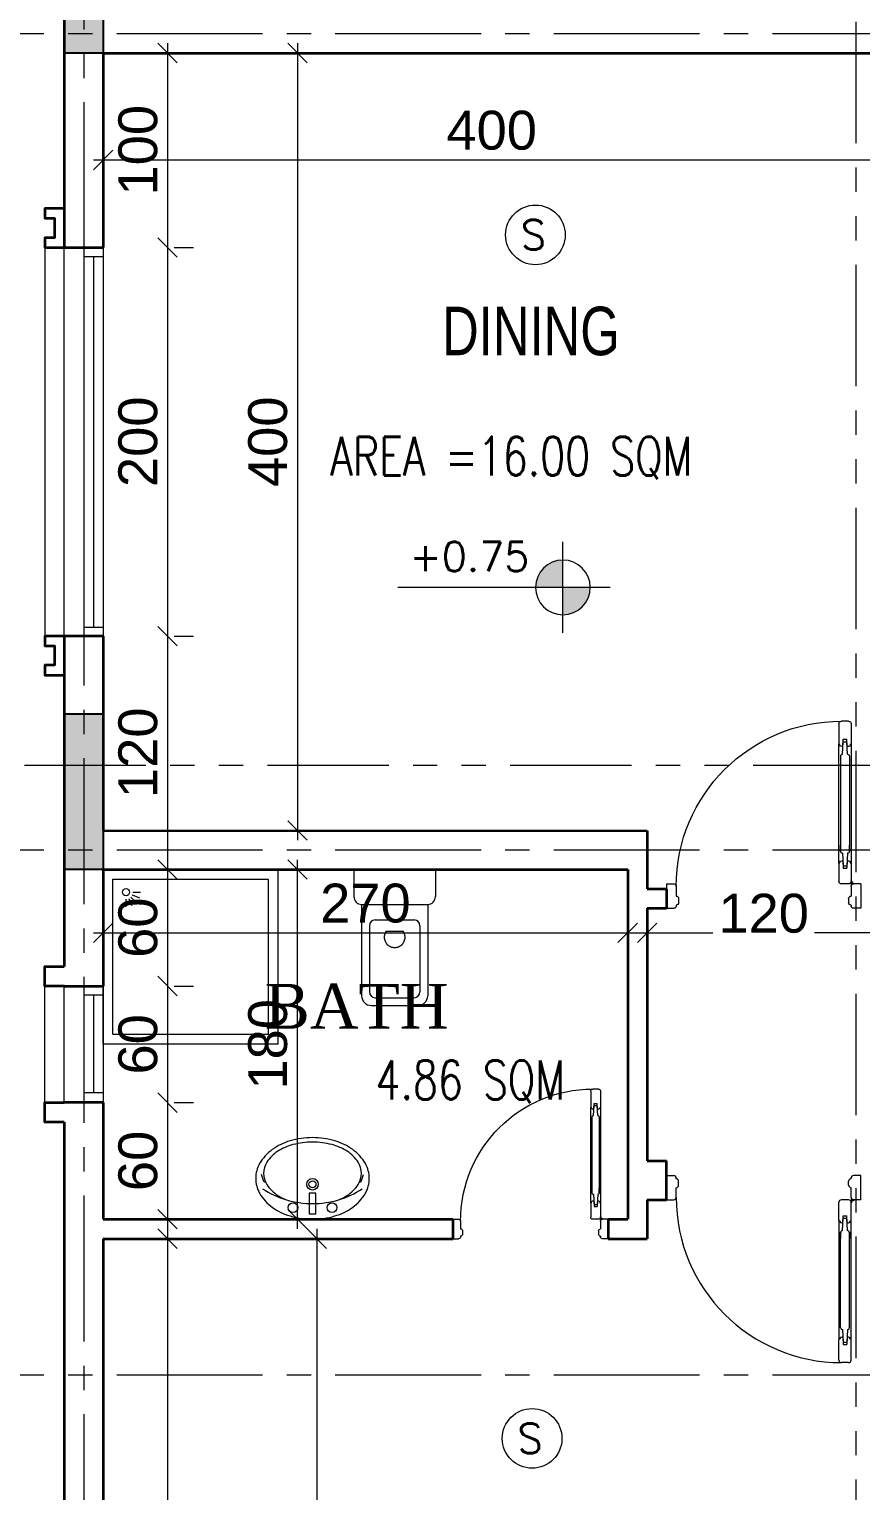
# Model space of a CAD drawing. Header units: millimetres. Extents: x -11627 to -10952, y 10244 to 10588.
# Drawn here: x -11399.52 to -11395.24, y 10453.63 to 10461.15 of the extents above; entities that cross this region are included whole.
import ezdxf

# ---------------------------------------------------------------- set-up
doc = ezdxf.new("R2010")
doc.units = ezdxf.units.MM
doc.header["$PDMODE"] = 35
for name, pattern in [('DOT', [0.25, 0, -0.25]), ('GROUND FLOOR XREF - option 3$0$FATHER FR$0$CENTER2', [1.125, 0.75, -0.125, 0.125, -0.125]), ('PHANTOM2', [1.25, 0.625, -0.125, 0.125, -0.125, 0.125, -0.125])]:
    doc.linetypes.add(name, pattern=pattern)
doc.layers.get('0').update_dxf_attribs({"lineweight": 5})
doc.layers.get('DEFPOINTS').update_dxf_attribs({"lineweight": 5})
for name, color, linetype, lineweight in [('A-AXIS LINE', 8, 'GROUND FLOOR XREF - option 3$0$FATHER FR$0$CENTER2', 0), ('A-GEN DIMS INTERNAL', 86, 'Continuous', 5), ('A-TEXT', 3, 'Continuous', 13), ('DIM IN', 191, 'Continuous', 5), ('DOORS', 30, 'Continuous', 9), ('FIRE', 2, 'Continuous', 5), ('S-COL HATCH', 5, 'Continuous', 15), ('SANIT', 241, 'Continuous', 0), ('SECTION', 3, 'PHANTOM2', 5), ('STAIR', 34, 'Continuous', 5), ('SYMBOLS LEVEL', 233, 'Continuous', 5), ('text1', 32, 'Continuous', 9), ('WALLS', 4, 'Continuous', 35), ('Window', 57, 'Continuous', 13)]:
    doc.layers.add(name, color=color, linetype=linetype, lineweight=lineweight)
for name, color, linetype in [('A-SECTION LINE', 230, 'GROUND FLOOR XREF - option 3$0$FATHER FR$0$CENTER2'), ('CivilDefense', 2, 'Continuous'), ('col1', 6, 'Continuous')]:
    doc.layers.add(name, color=color, linetype=linetype)
doc.styles.add('GROUND FLOOR XREF - option 3$0$STYLE1', font='arial.ttf', dxfattribs={"height": 0.2})
doc.styles.add('ROMANS', font='romans.shx', dxfattribs={"width": 0.85})
doc.styles.add('SIMPLEX', font='romans.shx', dxfattribs={"width": 0.75})
doc.styles.add('STYLE2', font='times.ttf', dxfattribs={"height": 0.25})
doc.styles.add('T20-200', font='ROMANS.SHX', dxfattribs={"height": 0.4})
doc.dimstyles.new('DIM 100', dxfattribs={"dimtxt": 0.2, "dimasz": 0.1, "dimexe": 0.15, "dimexo": 0.2, "dimgap": 0.05, "dimtad": 1, "dimdec": 0, "dimlfac": 100, "dimzin": 1, "dimdsep": 46, "dimtxsty": 'GROUND FLOOR XREF - option 3$0$STYLE1', "dimblk": 'OBLIQUE', "dimcen": 0.02, "dimdle": 0.05, "dimclrd": 256, "dimclre": 6, "dimclrt": 3, "dimadec": 1, "dimazin": 0, "dimtfac": 0.9, "dimtdec": 0, "dimtix": 1, "dimtofl": 0, "dimtmove": 2, "dimatfit": 3, "dimldrblk": 'ARCHTICK', "dimfxl": 1, "dimtolj": 1, "dimtzin": 12, "dimlwd": -1, "dimlwe": -1, "dimarcsym": 0})

# ---------------------------------------------------------------- blocks, each defined once
blk = doc.blocks.new('_Oblique')
at = {"color": 0, "linetype": 'ByBlock', "lineweight": -2}
blk.add_line((-0.5, -0.5), (0.5, 0.5), dxfattribs=at)
blk = doc.blocks.new('*D904')
at = {"layer": 'A-GEN DIMS INTERNAL', "color": 6, "linetype": 'DOT', "transparency": 16777216}
for p, q in [((-11398.7664, 10454.9256), (-11397.8914, 10454.9256)), ((-11399.2414, 10450.4256), (-11397.8914, 10450.4256))]:
    blk.add_line(p, q, dxfattribs=at)
at = {"layer": 'A-GEN DIMS INTERNAL', "transparency": 16777216}
blk.add_line((-11398.0414, 10454.9756), (-11398.0414, 10450.3756), dxfattribs=at)
at = {"layer": 'DEFPOINTS', "color": 0, "transparency": 16777216}
for p in [(-11398.9664, 10454.9256), (-11399.4414, 10450.4256), (-11398.0414, 10450.4256)]:
    blk.add_point(p, dxfattribs=at)
at = {"layer": 'A-GEN DIMS INTERNAL', "transparency": 16777216, "xscale": 0.1, "yscale": 0.1, "zscale": 0.1}
for p, rotation in [((-11398.0414, 10454.9256), 90), ((-11398.0414, 10450.4256), 270)]:
    blk.add_blockref('_Oblique', p, dxfattribs=dict(at, rotation=rotation))
at = {"layer": 'A-GEN DIMS INTERNAL', "color": 3, "transparency": 16777216, "insert": (-11398.1935, 10452.6756), "char_height": 0.2, "attachment_point": 5, "rotation": 90, "style": 'GROUND FLOOR XREF - option 3$0$STYLE1'}
blk.add_mtext('\\A1;450', dxfattribs=at)
blk = doc.blocks.new('_ArchTick')
at = {"color": 0, "linetype": 'ByBlock', "const_width": 0.15}
blk.add_lwpolyline([(-0.5, -0.5), (0.5, 0.5)], dxfattribs=at)
blk = doc.blocks.new('D-P-10-80')
at = {"color": 0}
for p, q in [((0.04, 0.76), (0.04, 0.6753)), ((0.05, 0.77), (0.08, 0.77)), ((0.09, 0.76), (0.09, 0.6753)), ((0.043, 0.6753), (0.04, 0.6753)), ((0.04, 0.6753), (0.04, 0.1853)), ((0.0542, 0.6339), (0.0577, 0.6853)), ((0.0559, 0.6657), (0.0578, 0.6953)), ((0.0723, 0.6853), (0.0577, 0.6853)), ((0.0722, 0.6953), (0.0578, 0.6953)), ((0.0741, 0.6657), (0.0722, 0.6953)), ((0.0758, 0.6339), (0.0723, 0.6853)), ((0.087, 0.6753), (0.09, 0.6753)), ((0.09, 0.1853), (0.09, 0.6753)), ((0.0462, 0.6273), (0.0462, 0.2333)), ((0.0477, 0.6273), (0.0462, 0.6273)), ((0.0823, 0.6273), (0.0837, 0.6273)), ((0.0837, 0.6273), (0.0837, 0.2333)), ((0.0462, 0.2333), (0.0462, 0.2594)), ((0.0837, 0.2333), (0.0837, 0.2594)), ((0.043, 0.1853), (0.04, 0.1853)), ((0.04, 0.1853), (0.04, 0.11)), ((0.0477, 0.2333), (0.0462, 0.2333)), ((0.0542, 0.2267), (0.0577, 0.1753)), ((0.0559, 0.1949), (0.0578, 0.1653)), ((0.0741, 0.1949), (0.0722, 0.1653)), ((0.0758, 0.2267), (0.0723, 0.1753)), ((0.0823, 0.2333), (0.0837, 0.2333)), ((0.087, 0.1853), (0.09, 0.1853)), ((0.09, 0.1853), (0.09, 0.11)), ((0.0723, 0.1753), (0.0577, 0.1753)), ((0.0722, 0.1653), (0.0578, 0.1653)), ((0, 0.1), (0.03, 0.1)), ((0, 0.1), (0, 0)), ((0.0275, 0.1015), (0.0275, 0.101)), ((0.0285, 0.1025), (0.0365, 0.1025)), ((0.0285, 0.1), (0.0375, 0.1)), ((0.0332, 0.1025), (0.0355, 0.1025)), ((0.0365, 0.1025), (0.0348, 0.1025)), ((0.0375, 0.1115), (0.0375, 0.1035)), ((0.0375, 0.1045), (0.0375, 0.1035)), ((0.0418, 0.1025), (0.0375, 0.1025)), ((0.0375, 0.1025), (0.0375, 0.0981)), ((0.0385, 0.1125), (0.039, 0.1125)), ((0.04, 0.1115), (0.04, 0.1025)), ((0.04, 0.09), (0.04, 0.05)), ((0.05, 0.1), (0.08, 0.1)), ((0.76, 0.09), (0.76, 0.05)), ((0.8, 0.1), (0.77, 0.1)), ((0.8, 0.1), (0.8, 0)), ((0, 0), (0.03, 0)), ((0.04, 0.05), (0.04, 0.05)), ((0.04, 0.013), (0.04, 0.01)), ((0.05, 0.04), (0.05, 0.023)), ((0.75, 0.04), (0.75, 0.023)), ((0.76, 0.05), (0.76, 0.05)), ((0.76, 0.013), (0.76, 0.01)), ((0.8, 0), (0.77, 0))]:
    blk.add_line(p, q, dxfattribs=at)
for radius in [0.00367, 0.00201]:
    blk.add_circle((0.0375, 0.1025), radius, dxfattribs=at)
for centre, radius, start, end in [((0.05, 0.76), 0.01, 90, 180), ((0.08, 0.76), 0.01, 0, 90), ((0.08, 0.09), 0.68, 0, 90), ((0.053, 0.6753), 0.01, 180, 286.63777), ((0.077, 0.6753), 0.01, 253.36223, 0), ((0.0542, 0.6273), 0.00659, 89.38142, 180.00035), ((0.0757, 0.6273), 0.00659, 359.9999, 90.61858), ((0.053, 0.1853), 0.01, 73.36223, 180), ((0.0542, 0.2333), 0.00659, 179.99965, 270.61858), ((0.077, 0.1853), 0.01, 0, 106.63777), ((0.0757, 0.2333), 0.00659, 269.38142, 0.0001), ((0.0285, 0.1015), 0.001, 90, 180), ((0.0285, 0.101), 0.001, 180, 270), ((0.03, 0.09), 0.01, 0, 90), ((0.0365, 0.1035), 0.001, 270, 0), ((0.0385, 0.1115), 0.001, 90, 180), ((0.0375, 0.1025), 0.0025, 270, 0), ((0.039, 0.1115), 0.001, 0, 90), ((0.05, 0.11), 0.01, 180, 270), ((0.08, 0.11), 0.01, 270, 0), ((0.77, 0.09), 0.01, 90, 180), ((0.03, 0.01), 0.01, 270, 0), ((0.04, 0.04), 0.01, 0, 90), ((0.04, 0.023), 0.01, 270, 0), ((0.76, 0.04), 0.01, 90, 180), ((0.76, 0.023), 0.01, 180, 270), ((0.77, 0.01), 0.01, 180, 270)]:
    blk.add_arc(centre, radius, start, end, dxfattribs=at)
blk = doc.blocks.new('*D911')
at = {"layer": 'A-GEN DIMS INTERNAL', "transparency": 16777216}
blk.add_line((-11398.1414, 10454.9756), (-11398.1414, 10456.8756), dxfattribs=at)
at = {"layer": 'A-GEN DIMS INTERNAL', "color": 6, "linetype": 'DOT', "transparency": 16777216}
for p, q in [((-11398.3414, 10456.8256), (-11398.2914, 10456.8256)), ((-11398.3414, 10455.0256), (-11398.2914, 10455.0256))]:
    blk.add_line(p, q, dxfattribs=at)
at = {"layer": 'DEFPOINTS', "color": 0, "transparency": 16777216}
for p in [(-11398.1414, 10456.8256), (-11398.1414, 10456.8256), (-11398.1414, 10455.0256)]:
    blk.add_point(p, dxfattribs=at)
at = {"layer": 'A-GEN DIMS INTERNAL', "transparency": 16777216, "xscale": 0.1, "yscale": 0.1, "zscale": 0.1}
for p, rotation in [((-11398.1414, 10456.8256), 90), ((-11398.1414, 10455.0256), 270)]:
    blk.add_blockref('_Oblique', p, dxfattribs=dict(at, rotation=rotation))
at = {"layer": 'A-GEN DIMS INTERNAL', "color": 3, "transparency": 16777216, "insert": (-11398.2935, 10455.9256), "char_height": 0.2, "attachment_point": 5, "rotation": 90, "style": 'GROUND FLOOR XREF - option 3$0$STYLE1'}
blk.add_mtext('\\A1;180', dxfattribs=at)
blk = doc.blocks.new('*D912')
at = {"layer": 'A-GEN DIMS INTERNAL', "transparency": 16777216}
blk.add_line((-11399.1914, 10456.4987), (-11396.3914, 10456.4987), dxfattribs=at)
at = {"layer": 'A-GEN DIMS INTERNAL', "color": 6, "linetype": 'DOT', "transparency": 16777216}
for p, q in [((-11399.1414, 10456.3661), (-11399.1414, 10456.3487)), ((-11396.4414, 10456.3661), (-11396.4414, 10456.3487))]:
    blk.add_line(p, q, dxfattribs=at)
at = {"layer": 'DEFPOINTS', "color": 0, "transparency": 16777216}
for p in [(-11399.1414, 10456.5661), (-11396.4414, 10456.5661), (-11396.4414, 10456.4987)]:
    blk.add_point(p, dxfattribs=at)
at = {"layer": 'A-GEN DIMS INTERNAL', "transparency": 16777216, "xscale": 0.1, "yscale": 0.1, "zscale": 0.1, "rotation": 180}
blk.add_blockref('_Oblique', (-11399.1414, 10456.4987), dxfattribs=at)
at = {"layer": 'A-GEN DIMS INTERNAL', "transparency": 16777216, "xscale": 0.1, "yscale": 0.1, "zscale": 0.1}
blk.add_blockref('_Oblique', (-11396.4414, 10456.4987), dxfattribs=at)
at = {"layer": 'A-GEN DIMS INTERNAL', "color": 3, "transparency": 16777216, "insert": (-11397.7914, 10456.6509), "char_height": 0.2, "attachment_point": 5, "style": 'GROUND FLOOR XREF - option 3$0$STYLE1'}
blk.add_mtext('\\A1;270', dxfattribs=at)
blk = doc.blocks.new('A$C29A4714D')
at = {"layer": 'SYMBOLS LEVEL'}
for p, q in [((-0.21, 0), (-0.21, -0.14)), ((-0.21, 0), (0.21, 0)), ((0.21, 0), (0.21, -0.14)), ((-0.17, -0.18), (0.17, -0.18)), ((-0.17, -0.18), (-0.17, -0.65)), ((0.17, -0.18), (0.17, -0.65)), ((-0.13, -0.29), (-0.13, -0.63)), ((-0.1, -0.26), (0.1, -0.26)), ((0.13, -0.29), (0.13, -0.63)), ((-0.0439, -0.3185), (0.0439, -0.3185)), ((-0.1, -0.66), (0.1, -0.66)), ((-0.12, -0.7), (0.12, -0.7))]:
    blk.add_line(p, q, dxfattribs=at)
blk.add_lwpolyline([(-0.0439, -0.3185, 0.054167), (-0.0494, -0.3285, 0.099427), (-0.0535, -0.3488, 0.099427), (-0.0494, -0.369, 0.098874), (-0.0378, -0.3862, 0.098102), (-0.0205, -0.3977, 0.097563), (0, -0.4017, 0.097563), (0.0205, -0.3977, 0.098102), (0.0378, -0.3862, 0.098874), (0.0494, -0.369, 0.099427), (0.0535, -0.3488, 0.099427), (0.0494, -0.3285, 0.054167), (0.0439, -0.3185, 0.098102)], format="xyb", dxfattribs=at)
for centre, radius, start, end in [((-0.17, -0.14), 0.04, 180, 270), ((0.17, -0.14), 0.04, 270, 0), ((-0.1, -0.29), 0.03, 90, 180), ((0.1, -0.29), 0.03, 0, 90), ((-0.12, -0.65), 0.05, 180, 270), ((-0.1, -0.63), 0.03, 180, 270), ((0.1, -0.63), 0.03, 270, 0), ((0.12, -0.65), 0.05, 270, 0)]:
    blk.add_arc(centre, radius, start, end, dxfattribs=at)
blk = doc.blocks.new('A$C1227080D')
at = {"layer": 'SYMBOLS LEVEL'}
blk.add_lwpolyline([(0.2925, 0.21, 0.131574), (0.272, 0.2865, 0.10661), (0.2068, 0.3585, 0.083598), (0.1157, 0.4032, 0.07239), (0, 0.42, 0.07239), (-0.1157, 0.4032, 0.083598), (-0.2068, 0.3585, 0.10661), (-0.272, 0.2865, 0.131574), (-0.2925, 0.21, 0.131574), (-0.272, 0.1335, 0.10661), (-0.2068, 0.0615, 0.083598), (-0.1157, 0.0168, 0.07239), (0, 0, 0.07239), (0.1157, 0.0168, 0.083598), (0.2068, 0.0615, 0.10661), (0.272, 0.1335, 0.131574)], format="xyb", close=True, dxfattribs=at)
for points in [[(0.1391, 0.1014, 0.040392), (0.1783, 0.1222, 0.107175), (0.2351, 0.1787, 0.144796), (0.2521, 0.2361, 0.144796), (0.2351, 0.2935, 0.107175), (0.1783, 0.35, 0.077612), (0.1006, 0.384, 0.064769), (0, 0.3971, 0.064769), (-0.1006, 0.384, 0.077612), (-0.1783, 0.35, 0.107175), (-0.2351, 0.2935, 0.144796), (-0.2521, 0.2361, 0.144796), (-0.2351, 0.1787, 0.107175), (-0.1783, 0.1222, 0.040392), (-0.1391, 0.1014, 0.064769)], [(-0.2565, 0.1567, 0.147437), (0, 0.0807, 0.147437), (0.2565, 0.1567)]]:
    blk.add_lwpolyline(points, format="xyb", dxfattribs=at)
for points in [[(-0.241, 0.1891), (-0.2508, 0.1945), (-0.2625, 0.2296)], [(0.241, 0.1891), (0.2508, 0.1945), (0.2625, 0.2296)]]:
    blk.add_lwpolyline(points, dxfattribs=at)
blk.add_lwpolyline([(-0.0171, 0.1345), (-0.0171, 0.0278), (0.0171, 0.0278), (0.0171, 0.1345)], close=True, dxfattribs=at)
for centre, radius in [((0, 0.18), 0.0297), ((0, 0.18), 0.018), ((-0.1, 0.06), 0.0251), ((0.1, 0.06), 0.0251)]:
    blk.add_circle(centre, radius, dxfattribs=at)
blk = doc.blocks.new('*D926')
at = {"layer": 'A-GEN DIMS INTERNAL', "transparency": 16777216}
blk.add_line((-11398.8096, 10456.8756), (-11398.8096, 10456.1756), dxfattribs=at)
at = {"layer": 'A-GEN DIMS INTERNAL', "color": 6, "linetype": 'DOT', "transparency": 16777216}
for p, q in [((-11398.776, 10456.8256), (-11398.6596, 10456.8256)), ((-11398.776, 10456.2256), (-11398.6596, 10456.2256))]:
    blk.add_line(p, q, dxfattribs=at)
at = {"layer": 'DEFPOINTS', "color": 0, "transparency": 16777216}
for p in [(-11398.976, 10456.8256), (-11398.976, 10456.2256), (-11398.8096, 10456.2256)]:
    blk.add_point(p, dxfattribs=at)
at = {"layer": 'A-GEN DIMS INTERNAL', "transparency": 16777216, "xscale": 0.1, "yscale": 0.1, "zscale": 0.1}
for p, rotation in [((-11398.8096, 10456.8256), 90), ((-11398.8096, 10456.2256), 270)]:
    blk.add_blockref('_Oblique', p, dxfattribs=dict(at, rotation=rotation))
at = {"layer": 'A-GEN DIMS INTERNAL', "color": 3, "transparency": 16777216, "insert": (-11398.9617, 10456.5256), "char_height": 0.2, "attachment_point": 5, "rotation": 90, "style": 'GROUND FLOOR XREF - option 3$0$STYLE1'}
blk.add_mtext('\\A1;60', dxfattribs=at)
blk = doc.blocks.new('*D927')
at = {"layer": 'A-GEN DIMS INTERNAL', "transparency": 16777216}
blk.add_line((-11398.8096, 10456.2756), (-11398.8096, 10455.5756), dxfattribs=at)
at = {"layer": 'A-GEN DIMS INTERNAL', "color": 6, "linetype": 'DOT', "transparency": 16777216}
for p, q in [((-11398.776, 10456.2256), (-11398.6596, 10456.2256)), ((-11398.776, 10455.6256), (-11398.6596, 10455.6256))]:
    blk.add_line(p, q, dxfattribs=at)
at = {"layer": 'DEFPOINTS', "color": 0, "transparency": 16777216}
for p in [(-11398.976, 10456.2256), (-11398.976, 10455.6256), (-11398.8096, 10455.6256)]:
    blk.add_point(p, dxfattribs=at)
at = {"layer": 'A-GEN DIMS INTERNAL', "transparency": 16777216, "xscale": 0.1, "yscale": 0.1, "zscale": 0.1}
for p, rotation in [((-11398.8096, 10456.2256), 90), ((-11398.8096, 10455.6256), 270)]:
    blk.add_blockref('_Oblique', p, dxfattribs=dict(at, rotation=rotation))
at = {"layer": 'A-GEN DIMS INTERNAL', "color": 3, "transparency": 16777216, "insert": (-11398.9617, 10455.9256), "char_height": 0.2, "attachment_point": 5, "rotation": 90, "style": 'GROUND FLOOR XREF - option 3$0$STYLE1'}
blk.add_mtext('\\A1;60', dxfattribs=at)
blk = doc.blocks.new('*D928')
at = {"layer": 'A-GEN DIMS INTERNAL', "transparency": 16777216}
blk.add_line((-11398.8096, 10455.6756), (-11398.8096, 10454.9756), dxfattribs=at)
at = {"layer": 'A-GEN DIMS INTERNAL', "color": 6, "linetype": 'DOT', "transparency": 16777216}
for p, q in [((-11398.776, 10455.6256), (-11398.6596, 10455.6256)), ((-11398.776, 10455.0256), (-11398.6596, 10455.0256))]:
    blk.add_line(p, q, dxfattribs=at)
at = {"layer": 'DEFPOINTS', "color": 0, "transparency": 16777216}
for p in [(-11398.976, 10455.6256), (-11398.976, 10455.0256), (-11398.8096, 10455.0256)]:
    blk.add_point(p, dxfattribs=at)
at = {"layer": 'A-GEN DIMS INTERNAL', "transparency": 16777216, "xscale": 0.1, "yscale": 0.1, "zscale": 0.1}
for p, rotation in [((-11398.8096, 10455.6256), 90), ((-11398.8096, 10455.0256), 270)]:
    blk.add_blockref('_Oblique', p, dxfattribs=dict(at, rotation=rotation))
at = {"layer": 'A-GEN DIMS INTERNAL', "color": 3, "transparency": 16777216, "insert": (-11398.9617, 10455.3256), "char_height": 0.2, "attachment_point": 5, "rotation": 90, "style": 'GROUND FLOOR XREF - option 3$0$STYLE1'}
blk.add_mtext('\\A1;60', dxfattribs=at)
blk = doc.blocks.new('*D929')
at = {"layer": 'A-GEN DIMS INTERNAL', "color": 6, "linetype": 'DOT', "transparency": 16777216}
for p, q in [((-11398.9414, 10454.9256), (-11398.6596, 10454.9256)), ((-11398.776, 10450.4256), (-11398.6596, 10450.4256))]:
    blk.add_line(p, q, dxfattribs=at)
at = {"layer": 'A-GEN DIMS INTERNAL', "transparency": 16777216}
blk.add_line((-11398.8096, 10454.9756), (-11398.8096, 10450.3756), dxfattribs=at)
at = {"layer": 'DEFPOINTS', "color": 0, "transparency": 16777216}
for p in [(-11399.1414, 10454.9256), (-11398.976, 10450.4256), (-11398.8096, 10450.4256)]:
    blk.add_point(p, dxfattribs=at)
at = {"layer": 'A-GEN DIMS INTERNAL', "transparency": 16777216, "xscale": 0.1, "yscale": 0.1, "zscale": 0.1}
for p, rotation in [((-11398.8096, 10454.9256), 90), ((-11398.8096, 10450.4256), 270)]:
    blk.add_blockref('_Oblique', p, dxfattribs=dict(at, rotation=rotation))
at = {"layer": 'A-GEN DIMS INTERNAL', "color": 3, "transparency": 16777216, "insert": (-11398.9617, 10452.6756), "char_height": 0.2, "attachment_point": 5, "rotation": 90, "style": 'GROUND FLOOR XREF - option 3$0$STYLE1'}
blk.add_mtext('\\A1;450', dxfattribs=at)
blk = doc.blocks.new('*D944')
at = {"layer": 'A-GEN DIMS INTERNAL', "color": 6, "linetype": 'DOT', "transparency": 16777216}
for p, q in [((-11398.1949, 10461.0256), (-11397.9914, 10461.0256)), ((-11398.1949, 10457.0256), (-11397.9914, 10457.0256))]:
    blk.add_line(p, q, dxfattribs=at)
at = {"layer": 'A-GEN DIMS INTERNAL', "transparency": 16777216}
blk.add_line((-11398.1414, 10461.0756), (-11398.1414, 10456.9756), dxfattribs=at)
at = {"layer": 'DEFPOINTS', "color": 0, "transparency": 16777216}
for p in [(-11398.3949, 10461.0256), (-11398.3949, 10457.0256), (-11398.1414, 10457.0256)]:
    blk.add_point(p, dxfattribs=at)
at = {"layer": 'A-GEN DIMS INTERNAL', "transparency": 16777216, "xscale": 0.1, "yscale": 0.1, "zscale": 0.1}
for p, rotation in [((-11398.1414, 10461.0256), 90), ((-11398.1414, 10457.0256), 270)]:
    blk.add_blockref('_Oblique', p, dxfattribs=dict(at, rotation=rotation))
at = {"layer": 'A-GEN DIMS INTERNAL', "color": 3, "transparency": 16777216, "insert": (-11398.2935, 10459.0256), "char_height": 0.2, "attachment_point": 5, "rotation": 90, "style": 'GROUND FLOOR XREF - option 3$0$STYLE1'}
blk.add_mtext('\\A1;400', dxfattribs=at)
blk = doc.blocks.new('*D946')
at = {"layer": 'A-GEN DIMS INTERNAL', "color": 6, "linetype": 'DOT', "transparency": 16777216}
for p, q in [((-11396.3414, 10456.4561), (-11396.3414, 10456.6487)), ((-11395.1414, 10456.3756), (-11395.1414, 10456.6487))]:
    blk.add_line(p, q, dxfattribs=at)
at = {"layer": 'A-GEN DIMS INTERNAL', "transparency": 16777216}
for p, q in [((-11396.3914, 10456.4987), (-11396.0026, 10456.4987)), ((-11395.0914, 10456.4987), (-11395.4802, 10456.4987))]:
    blk.add_line(p, q, dxfattribs=at)
at = {"layer": 'DEFPOINTS', "color": 0, "transparency": 16777216}
for p in [(-11395.1414, 10456.4987), (-11396.3414, 10456.2561), (-11395.1414, 10456.1756)]:
    blk.add_point(p, dxfattribs=at)
at = {"layer": 'A-GEN DIMS INTERNAL', "transparency": 16777216, "xscale": 0.1, "yscale": 0.1, "zscale": 0.1, "rotation": 180}
blk.add_blockref('_Oblique', (-11396.3414, 10456.4987), dxfattribs=at)
at = {"layer": 'A-GEN DIMS INTERNAL', "transparency": 16777216, "xscale": 0.1, "yscale": 0.1, "zscale": 0.1}
blk.add_blockref('_Oblique', (-11395.1414, 10456.4987), dxfattribs=at)
at = {"layer": 'A-GEN DIMS INTERNAL', "color": 3, "transparency": 16777216, "insert": (-11395.7414, 10456.5987), "char_height": 0.2, "attachment_point": 5, "style": 'GROUND FLOOR XREF - option 3$0$STYLE1'}
blk.add_mtext('\\A1;120', dxfattribs=at)
blk = doc.blocks.new('*D950')
at = {"layer": 'A-GEN DIMS INTERNAL', "color": 6, "linetype": 'DOT', "transparency": 16777216}
for p, q in [((-11399.1414, 10460.8256), (-11399.1414, 10460.3252)), ((-11395.1414, 10460.8256), (-11395.1414, 10460.3252))]:
    blk.add_line(p, q, dxfattribs=at)
at = {"layer": 'A-GEN DIMS INTERNAL', "transparency": 16777216}
blk.add_line((-11395.0914, 10460.4752), (-11399.1914, 10460.4752), dxfattribs=at)
at = {"layer": 'DEFPOINTS', "color": 0, "transparency": 16777216}
for p in [(-11399.1414, 10461.0256), (-11395.1414, 10461.0256), (-11399.1414, 10460.4752)]:
    blk.add_point(p, dxfattribs=at)
at = {"layer": 'A-GEN DIMS INTERNAL', "transparency": 16777216, "xscale": 0.1, "yscale": 0.1, "zscale": 0.1, "rotation": 180}
blk.add_blockref('_Oblique', (-11399.1414, 10460.4752), dxfattribs=at)
at = {"layer": 'A-GEN DIMS INTERNAL', "transparency": 16777216, "xscale": 0.1, "yscale": 0.1, "zscale": 0.1}
blk.add_blockref('_Oblique', (-11395.1414, 10460.4752), dxfattribs=at)
at = {"layer": 'A-GEN DIMS INTERNAL', "color": 3, "transparency": 16777216, "insert": (-11397.1414, 10460.6273), "char_height": 0.2, "attachment_point": 5, "style": 'GROUND FLOOR XREF - option 3$0$STYLE1'}
blk.add_mtext('\\A1;400', dxfattribs=at)
blk = doc.blocks.new('*D955')
at = {"layer": 'A-GEN DIMS INTERNAL', "transparency": 16777216}
blk.add_line((-11398.8096, 10461.0756), (-11398.8096, 10459.9756), dxfattribs=at)
at = {"layer": 'A-GEN DIMS INTERNAL', "color": 6, "linetype": 'DOT', "transparency": 16777216}
for p, q in [((-11398.776, 10461.0256), (-11398.6596, 10461.0256)), ((-11398.776, 10460.0256), (-11398.6596, 10460.0256))]:
    blk.add_line(p, q, dxfattribs=at)
at = {"layer": 'DEFPOINTS', "color": 0, "transparency": 16777216}
for p in [(-11398.976, 10461.0256), (-11398.976, 10460.0256), (-11398.8096, 10460.0256)]:
    blk.add_point(p, dxfattribs=at)
at = {"layer": 'A-GEN DIMS INTERNAL', "transparency": 16777216, "xscale": 0.1, "yscale": 0.1, "zscale": 0.1}
for p, rotation in [((-11398.8096, 10461.0256), 90), ((-11398.8096, 10460.0256), 270)]:
    blk.add_blockref('_Oblique', p, dxfattribs=dict(at, rotation=rotation))
at = {"layer": 'A-GEN DIMS INTERNAL', "color": 3, "transparency": 16777216, "insert": (-11398.9617, 10460.5256), "char_height": 0.2, "attachment_point": 5, "rotation": 90, "style": 'GROUND FLOOR XREF - option 3$0$STYLE1'}
blk.add_mtext('\\A1;100', dxfattribs=at)
blk = doc.blocks.new('*D956')
at = {"layer": 'A-GEN DIMS INTERNAL', "transparency": 16777216}
blk.add_line((-11398.8096, 10460.0756), (-11398.8096, 10457.9756), dxfattribs=at)
at = {"layer": 'A-GEN DIMS INTERNAL', "color": 6, "linetype": 'DOT', "transparency": 16777216}
for p, q in [((-11398.776, 10460.0256), (-11398.6596, 10460.0256)), ((-11398.776, 10458.0256), (-11398.6596, 10458.0256))]:
    blk.add_line(p, q, dxfattribs=at)
at = {"layer": 'DEFPOINTS', "color": 0, "transparency": 16777216}
for p in [(-11398.976, 10460.0256), (-11398.976, 10458.0256), (-11398.8096, 10458.0256)]:
    blk.add_point(p, dxfattribs=at)
at = {"layer": 'A-GEN DIMS INTERNAL', "transparency": 16777216, "xscale": 0.1, "yscale": 0.1, "zscale": 0.1}
for p, rotation in [((-11398.8096, 10460.0256), 90), ((-11398.8096, 10458.0256), 270)]:
    blk.add_blockref('_Oblique', p, dxfattribs=dict(at, rotation=rotation))
at = {"layer": 'A-GEN DIMS INTERNAL', "color": 3, "transparency": 16777216, "insert": (-11398.9617, 10459.0256), "char_height": 0.2, "attachment_point": 5, "rotation": 90, "style": 'GROUND FLOOR XREF - option 3$0$STYLE1'}
blk.add_mtext('\\A1;200', dxfattribs=at)
blk = doc.blocks.new('*D957')
at = {"layer": 'A-GEN DIMS INTERNAL', "transparency": 16777216}
blk.add_line((-11398.8096, 10458.0756), (-11398.8096, 10456.7756), dxfattribs=at)
at = {"layer": 'A-GEN DIMS INTERNAL', "color": 6, "linetype": 'DOT', "transparency": 16777216}
for p, q in [((-11398.776, 10458.0256), (-11398.6596, 10458.0256)), ((-11398.776, 10456.8256), (-11398.6596, 10456.8256))]:
    blk.add_line(p, q, dxfattribs=at)
at = {"layer": 'DEFPOINTS', "color": 0, "transparency": 16777216}
for p in [(-11398.976, 10458.0256), (-11398.976, 10456.8256), (-11398.8096, 10456.8256)]:
    blk.add_point(p, dxfattribs=at)
at = {"layer": 'A-GEN DIMS INTERNAL', "transparency": 16777216, "xscale": 0.1, "yscale": 0.1, "zscale": 0.1}
for p, rotation in [((-11398.8096, 10458.0256), 90), ((-11398.8096, 10456.8256), 270)]:
    blk.add_blockref('_Oblique', p, dxfattribs=dict(at, rotation=rotation))
at = {"layer": 'A-GEN DIMS INTERNAL', "color": 3, "transparency": 16777216, "insert": (-11398.9617, 10457.4256), "char_height": 0.2, "attachment_point": 5, "rotation": 90, "style": 'GROUND FLOOR XREF - option 3$0$STYLE1'}
blk.add_mtext('\\A1;120', dxfattribs=at)
blk = doc.blocks.new('DDW')
at = {"layer": 'SYMBOLS LEVEL'}
h = blk.add_hatch(color=256, dxfattribs=at)
edge = h.paths.add_edge_path()
edge.add_line((-11621.43, 10035.1153), (-11621.43, 10034.9745))
edge.add_line((-11621.43, 10034.9745), (-11621.2892, 10034.9745))
edge.add_arc((-11621.43, 10034.9745), 0.1408, 0, 90)
edge = h.paths.add_edge_path()
edge.add_line((-11621.43, 10034.8337), (-11621.43, 10034.9745))
edge.add_line((-11621.43, 10034.9745), (-11621.5709, 10034.9745))
edge.add_arc((-11621.43, 10034.9745), 0.1408, 180, 270)
for p, q in [((-11621.43, 10034.7402), (-11621.43, 10035.2088)), ((-11621.6737, 10034.9745), (-11620.5802, 10034.9745))]:
    blk.add_line(p, q, dxfattribs=at)
blk.add_circle((-11621.43, 10034.9745), 0.1408, dxfattribs=at)
blk = doc.blocks.new('1220')
at = {"layer": 'SECTION'}
for p, q in [((-11265.1899, 10179.0612), (-11265.1899, 10204.6405)), ((-11271.9711, 10187.112), (-11247.2378, 10187.112))]:
    blk.add_line(p, q, dxfattribs=at)
blk = doc.blocks.new('TGTGTGTGTGTGTG')
at = {"layer": 'A-AXIS LINE'}
for p, q in [((-11396.1867, 10474.272), (-11396.1867, 10449.6118)), ((-11398.2667, 10461.1256), (-11373.8915, 10461.1256)), ((-11398.2667, 10456.9256), (-11373.8915, 10456.9256)), ((-11398.2667, 10454.2256), (-11373.8915, 10454.2256))]:
    blk.add_line(p, q, dxfattribs=at)
blk = doc.blocks.new('gcol')
at = {"layer": 'S-COL HATCH', "linetype": 'Continuous'}
h = blk.add_hatch(color=256, dxfattribs=at)
h.dxf.hatch_style = 1
h.paths.add_polyline_path([(42.6393, 11.6), (42.8393, 11.6), (42.8393, 10.8), (42.6393, 10.8)])
h = blk.add_hatch(color=256, dxfattribs=at)
h.dxf.hatch_style = 1
h.paths.add_polyline_path([(42.6393, 7.4), (42.8393, 7.4), (42.8393, 6.6), (42.6393, 6.6)])
at = {"layer": 'col1'}
for points in [[(42.6393, 11.6), (42.8393, 11.6), (42.8393, 10.8), (42.6393, 10.8)], [(42.6393, 7.4), (42.8393, 7.4), (42.8393, 6.6), (42.6393, 6.6)]]:
    blk.add_lwpolyline(points, close=True, dxfattribs=at)

msp = doc.modelspace()

# ---------------------------------------------------------------- linework, layer by layer
at = {"color": 8, "lineweight": 0}
for p, q in [((-11399.0238, 10456.6329), (-11399.0238, 10456.6728)), ((-11399.0093, 10456.6759), (-11398.993, 10456.6395)), ((-11398.9986, 10456.6835), (-11398.97, 10456.6556)), ((-11398.9913, 10456.6944), (-11398.9545, 10456.6789)), ((-11398.9885, 10456.7081), (-11398.9486, 10456.7081))]:
    msp.add_line(p, q, dxfattribs=at)
msp.add_circle((-11399.0238, 10456.7081), 0.0184, dxfattribs=at)
at = {"layer": 'FIRE'}
for centre in [(-11396.9162, 10460.09), (-11396.9332, 10453.8981)]:
    msp.add_circle(centre, 0.1535, dxfattribs=at)
at = {"layer": 'SANIT'}
msp.add_line((-11399.4414, 10455.6256), (-11399.4414, 10456.2256), dxfattribs=at)
at = {"layer": 'WALLS'}
for p, q in [((-11399.3414, 10462.4256), (-11399.3414, 10460.0256)), ((-11399.1414, 10461.0256), (-11399.1414, 10460.0256)), ((-11399.1414, 10461.0256), (-11395.1414, 10461.0256)), ((-11399.3414, 10460.0256), (-11399.1414, 10460.0256)), ((-11399.3414, 10458.0256), (-11399.3414, 10456.3256)), ((-11399.1414, 10458.0256), (-11399.3414, 10458.0256)), ((-11399.1414, 10458.0256), (-11399.1414, 10457.0256)), ((-11399.1414, 10457.0256), (-11396.3414, 10457.0246)), ((-11396.3414, 10457.0246), (-11396.3414, 10456.7256)), ((-11399.1414, 10456.8256), (-11396.4414, 10456.8256)), ((-11399.1414, 10456.8256), (-11399.1414, 10456.2256)), ((-11396.4414, 10456.8256), (-11396.4414, 10455.0256)), ((-11396.3414, 10456.7256), (-11396.2414, 10456.7256)), ((-11396.2414, 10456.7246), (-11396.2414, 10456.6256)), ((-11396.3414, 10456.6256), (-11396.3414, 10455.3256)), ((-11396.3414, 10456.6256), (-11396.2414, 10456.6256)), ((-11399.3414, 10456.2256), (-11399.1414, 10456.2256)), ((-11399.1414, 10455.6256), (-11399.3414, 10455.6256)), ((-11399.1414, 10455.6256), (-11399.1414, 10455.0256)), ((-11399.3414, 10455.5256), (-11399.3414, 10450.2256)), ((-11396.3414, 10455.3256), (-11396.2414, 10455.3256)), ((-11396.2414, 10455.1256), (-11396.2414, 10455.3256)), ((-11396.3414, 10455.1256), (-11396.3414, 10454.9256)), ((-11396.3414, 10455.1256), (-11396.2414, 10455.1256)), ((-11399.1414, 10455.0256), (-11397.3414, 10455.0256)), ((-11397.3414, 10455.0256), (-11397.3414, 10454.9256)), ((-11396.5414, 10455.0256), (-11396.5414, 10454.9256)), ((-11396.5414, 10455.0256), (-11396.4414, 10455.0256)), ((-11399.1414, 10454.9256), (-11397.3414, 10454.9256)), ((-11399.1414, 10454.9256), (-11399.1414, 10450.4256)), ((-11396.5414, 10454.9256), (-11396.3414, 10454.9256))]:
    msp.add_line(p, q, dxfattribs=at)
for points in [[(-11399.3414, 10460.2256), (-11399.4414, 10460.2256), (-11399.4414, 10460.1756), (-11399.3914, 10460.1756), (-11399.3914, 10460.0756), (-11399.4414, 10460.0756), (-11399.4414, 10460.0256), (-11399.3414, 10460.0256)], [(-11399.3414, 10458.0256), (-11399.4414, 10458.0256), (-11399.4414, 10457.9756), (-11399.3914, 10457.9756), (-11399.3914, 10457.8756), (-11399.4414, 10457.8756), (-11399.4414, 10457.8256), (-11399.3414, 10457.8256)], [(-11399.3414, 10456.2256), (-11399.4414, 10456.2256), (-11399.4414, 10456.3256), (-11399.3414, 10456.3256)], [(-11399.3414, 10455.5256), (-11399.4414, 10455.5256), (-11399.4414, 10455.6256), (-11399.3414, 10455.6256)]]:
    msp.add_lwpolyline(points, dxfattribs=at)
at = {"layer": 'WALLS', "color": 8, "lineweight": 0}
for points in [[(-11398.2414, 10455.9256), (-11399.1414, 10455.9256), (-11399.1414, 10456.8256), (-11398.2414, 10456.8256)], [(-11398.2914, 10455.9756), (-11399.0914, 10455.9756), (-11399.0914, 10456.7756), (-11398.2914, 10456.7756)]]:
    msp.add_lwpolyline(points, close=True, dxfattribs=at)
at = {"layer": 'Window'}
for p, q in [((-11399.4414, 10460.0256), (-11399.4414, 10458.0256)), ((-11399.3414, 10458.0256), (-11399.3414, 10460.0256)), ((-11399.2414, 10460.0256), (-11399.2414, 10458.0256)), ((-11399.2414, 10459.979), (-11399.1414, 10459.979)), ((-11399.1914, 10459.979), (-11399.1914, 10458.071)), ((-11399.1414, 10460.0256), (-11399.1414, 10458.0256)), ((-11399.2414, 10458.071), (-11399.1414, 10458.071)), ((-11399.3414, 10455.6256), (-11399.3414, 10456.2256)), ((-11399.2414, 10456.2256), (-11399.2414, 10455.6256)), ((-11399.1414, 10456.2256), (-11399.1414, 10455.6256)), ((-11399.2414, 10456.1795), (-11399.1414, 10456.1795)), ((-11399.1914, 10456.1795), (-11399.1914, 10455.6774)), ((-11399.2414, 10455.6774), (-11399.1414, 10455.6774))]:
    msp.add_line(p, q, dxfattribs=at)

# ---------------------------------------------------------------- block references
msp.add_blockref('gcol', (-11441.9807, 10450.2256))
at = {"layer": 'A-SECTION LINE'}
msp.add_blockref('1220', (-130.0751, 270.2499), dxfattribs=at)
at = {"layer": 'DIM IN'}
msp.add_blockref('TGTGTGTGTGTGTG', (-3.0547, 0), dxfattribs=at)
at = {"layer": 'DOORS', "xscale": -1.249998427620535, "yscale": 1.249998427620535, "zscale": 1.249998427620535}
msp.add_blockref('D-P-10-80', (-11395.2414, 10456.6256), dxfattribs=at)
at = {"layer": 'DOORS', "xscale": -1}
msp.add_blockref('D-P-10-80', (-11396.5414, 10454.9256), dxfattribs=at)
at = {"layer": 'DOORS', "xscale": 1.249998427620535, "yscale": 1.249998427620535, "zscale": 1.249998427620535, "rotation": 180}
msp.add_blockref('D-P-10-80', (-11395.2414, 10455.2506), dxfattribs=at)
at = {"layer": 'SANIT'}
msp.add_blockref('A$C29A4714D', (-11397.6408, 10456.8256), dxfattribs=at)
at = {"layer": 'STAIR', "ltscale": 0.3, "xscale": -1}
msp.add_blockref('DDW', (-23018.2049, 423.302), dxfattribs=at)
at = {"layer": 'WALLS'}
msp.add_blockref('A$C1227080D', (-11398.0638, 10455.0256), dxfattribs=at)

# ---------------------------------------------------------------- texts
at = {"layer": 'A-TEXT', "style": 'GROUND FLOOR XREF - option 3$0$STYLE1', "width": 0.75}
msp.add_text('DINING', height=0.24942, dxfattribs=at).set_placement((-11397.3968, 10459.4709))
at = {"layer": 'A-TEXT', "style": 'STYLE2'}
msp.add_text('BATH', height=0.23, dxfattribs=at).set_placement((-11398.3091, 10456.0067))
at = {"layer": 'CivilDefense', "style": 'ROMANS'}
for p in [(-11396.9921, 10460.0141), (-11397.0091, 10453.8222)]:
    msp.add_text('S', height=0.1525, dxfattribs=at).set_placement(p)
at = {"layer": 'SYMBOLS LEVEL', "insert": (-11396.9481, 10458.5104), "char_height": 0.15, "width": 0.6675, "attachment_point": 3, "style": 'T20-200'}
msp.add_mtext('+0.75', dxfattribs=at)
at = {"layer": 'text1', "style": 'SIMPLEX', "width": 0.75}
for s, p in [('AREA =16.00 SQM', (-11397.9716, 10458.8516)), (' 4.86 SQM', (-11397.8425, 10455.6425))]:
    msp.add_text(s, height=0.2, dxfattribs=at).set_placement(p)

# ---------------------------------------------------------------- dimensions: what is measured, and where the dimension line sits
at = {"layer": 'A-GEN DIMS INTERNAL'}
for base, p1, p2, angle, picture, middle in [((-11399.1414, 10460.4752), (-11395.1414, 10461.0256), (-11399.1414, 10461.0256), 180, '*D950', (-11397.1414, 10460.6273)), ((-11398.8096, 10460.0256), (-11398.976, 10461.0256), (-11398.976, 10460.0256), 90, '*D955', (-11398.9617, 10460.5256)), ((-11398.1414, 10457.0256), (-11398.3949, 10461.0256), (-11398.3949, 10457.0256), 90, '*D944', (-11398.2935, 10459.0256)), ((-11398.8096, 10458.0256), (-11398.976, 10460.0256), (-11398.976, 10458.0256), 90, '*D956', (-11398.9617, 10459.0256)), ((-11398.8096, 10456.8256), (-11398.976, 10458.0256), (-11398.976, 10456.8256), 90, '*D957', (-11398.9617, 10457.4256)), ((-11398.8096, 10456.2256), (-11398.976, 10456.8256), (-11398.976, 10456.2256), 90, '*D926', (-11398.9617, 10456.5256)), ((-11398.1414, 10456.8256), (-11398.1414, 10455.0256), (-11398.1414, 10456.8256), 270, '*D911', (-11398.2935, 10455.9256)), ((-11396.4414, 10456.4987), (-11399.1414, 10456.5661), (-11396.4414, 10456.5661), 180, '*D912', (-11397.7914, 10456.6509)), ((-11398.8096, 10455.6256), (-11398.976, 10456.2256), (-11398.976, 10455.6256), 90, '*D927', (-11398.9617, 10455.9256)), ((-11398.8096, 10455.0256), (-11398.976, 10455.6256), (-11398.976, 10455.0256), 90, '*D928', (-11398.9617, 10455.3256)), ((-11398.0414, 10450.4256), (-11398.9664, 10454.9256), (-11399.4414, 10450.4256), 90, '*D904', (-11398.1935, 10452.6756)), ((-11398.8096, 10450.4256), (-11399.1414, 10454.9256), (-11398.976, 10450.4256), 90, '*D929', (-11398.9617, 10452.6756))]:
    dim = msp.add_linear_dim(base=base, p1=p1, p2=p2, angle=angle, dimstyle='DIM 100', dxfattribs=at)
    dim.commit()
    dim.dimension.update_dxf_attribs({"geometry": picture, "text_midpoint": middle})
dim = msp.add_linear_dim(base=(-11395.1414, 10456.4987), p1=(-11396.3414, 10456.2561), p2=(-11395.1414, 10456.1756), angle=180, dimstyle='DIM 100', dxfattribs=at)
dim.commit()
dim.dimension.update_dxf_attribs({"geometry": '*D946', "text_midpoint": (-11395.7414, 10456.5987), "dimtype": 160})

doc.saveas('drawing.dxf')
